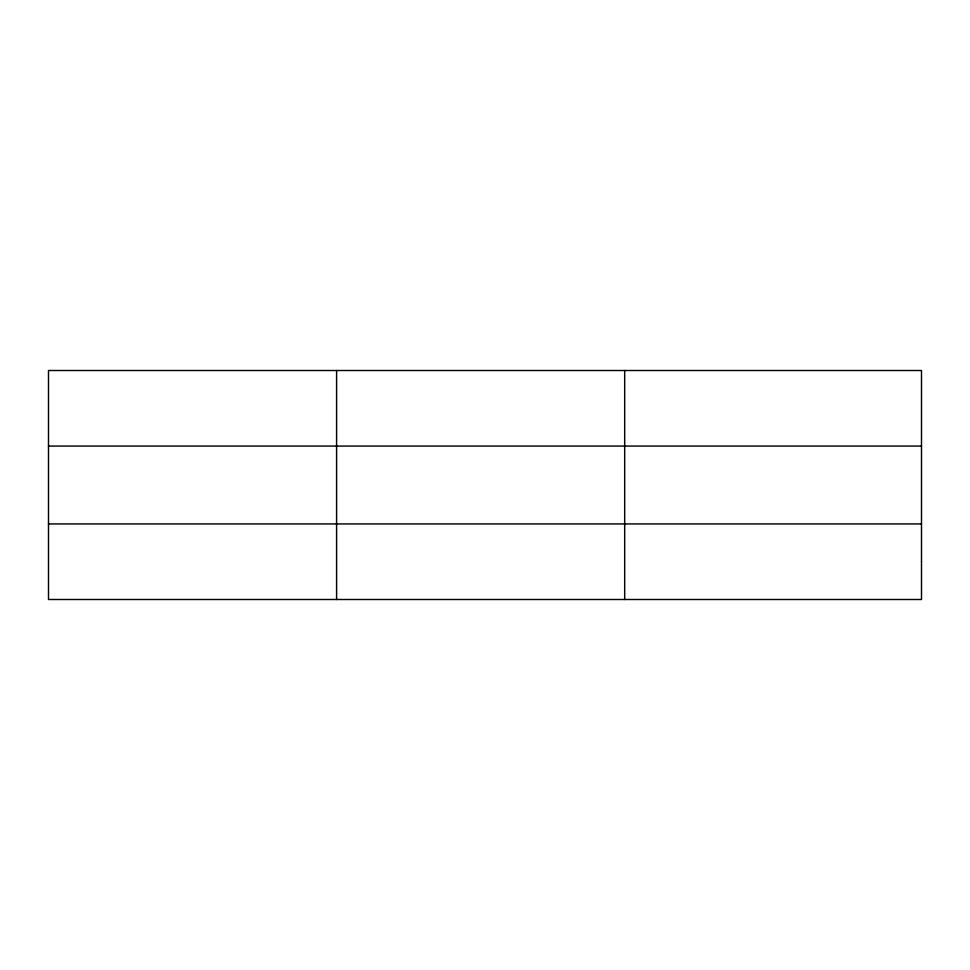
<?xml version="1.0" encoding="UTF-8"?>
<svg xmlns="http://www.w3.org/2000/svg" width="970" height="970" viewBox="0 0 970 970"><rect width="100%" height="100%" fill="white"/><g stroke="black" fill="none" stroke-linecap="round" stroke-linejoin="round"><path stroke-width="1.45" d="M336.59 599.496L336.59 370.504M624.68 599.496L624.68 370.504M48.5 446.067L921.5 446.067M48.5 523.933L921.5 523.933M921.5 561.715L921.5 599.496L48.5 599.496L48.5 370.504L921.5 370.504L921.5 561.715"/></g></svg>
